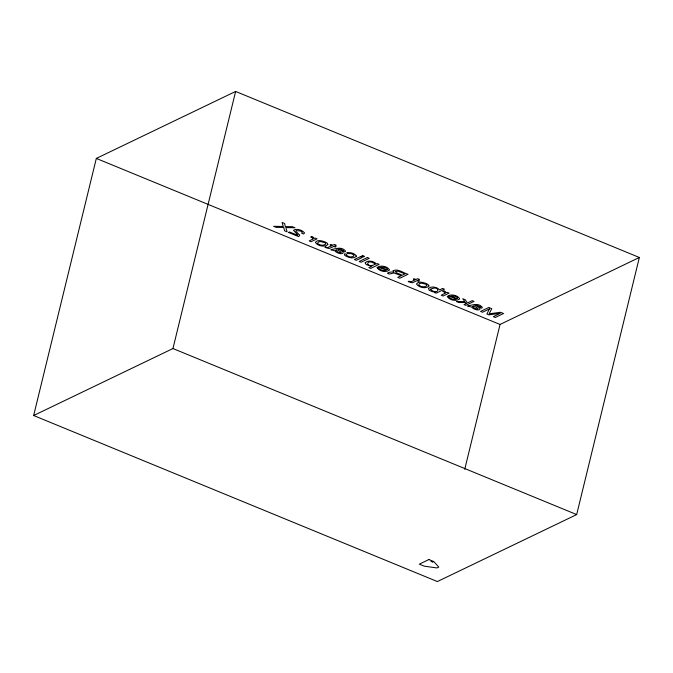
<?xml version="1.0" encoding="UTF-8"?>
<svg xmlns="http://www.w3.org/2000/svg" width="673" height="673" viewBox="0 0 673 673"><rect width="100%" height="100%" fill="white"/><g stroke="black" fill="none" stroke-linecap="round" stroke-linejoin="round"><path stroke-width="1.01" d="M33.65 415.519L96.323 158.424L235.626 91.444L639.35 257.481L576.677 514.576L437.374 581.556L33.65 415.519L172.953 348.538L576.677 514.576M172.953 348.538L235.626 91.444M464.732 469.333L500.047 324.462L639.35 257.481M96.323 158.424L500.047 324.462M343.491 250.701L343.238 251.222L344.997 251.946L345.51 251.004C341.522 246.234 335.861 248.867 331.528 249.49L330.788 249.843L334.641 250.693C339.099 255.757 349.237 253.788 338.208 249.018L340.647 249.203L343.491 250.701M480.286 306.955L480.034 307.477L481.784 308.2L482.297 307.267C478.318 302.488 472.648 305.13 468.324 305.744L467.575 306.106L471.428 306.955C475.887 312.011 486.032 310.043 474.995 305.281L477.435 305.458L480.286 306.955M375.181 263.909L375.155 264.304C365.363 269.402 365.17 257.347 375.181 263.909M365.212 262.68L365.523 263.816L367.063 264.893L371.925 266.138L368.854 267.618L370.739 268.392L379.109 264.363L377.284 263.614L376.485 263.993C373.969 261.107 368.181 259.82 365.212 262.68M430.384 289.264C439.183 296.869 441.286 284.216 430.384 289.264M431.149 561.408L432.958 561.921L431.149 561.408M377.141 267.518C378.815 271.269 385.982 272.851 389.347 270.159L389.448 269.705C387.236 266.298 381.658 265.263 377.974 266.836L386.176 270.209C382.491 272.01 379.437 268.249 377.141 267.518M447.318 296.381C448.992 300.133 456.159 301.714 459.524 299.022L459.625 298.568C457.413 295.161 451.835 294.126 448.151 295.699L456.353 299.073C452.668 300.873 449.614 297.104 447.318 296.381M297.718 234.869L297.617 235.331L289.449 231.966L288.49 232.429L298.762 236.652L299.721 235.096L295.901 231.419L296.112 230.561L300.511 231.007L302.295 232.135L301.672 233.228L303.582 234.011L304.575 232.892C302.295 230.124 296.726 228.063 293.495 230.242L297.718 234.869M335.844 250.289L338.082 252.24L340.496 252.737L341.312 252.282L336.996 249.649L335.844 250.289M472.639 306.543L474.877 308.495L477.283 308.991L478.108 308.537L473.784 305.904L472.639 306.543M393.167 270.706L393.89 272.161C391.93 271.379 383.795 273.179 389.642 274.029L393.907 272.918L401.293 275.669L397.76 277.369L399.838 278.218L408.082 274.264C403.464 273.305 398.096 268.241 393.167 270.706M327.785 244.307L327.667 244.762C324.209 247.496 317.538 245.881 315.334 242.364C317.648 239.125 322.754 240.984 325.782 242.305A5.376 1.901 13.7 0 1 327.642 243.819L327.785 244.307M428.886 285.89L428.768 286.345C425.319 289.079 418.64 287.455 416.444 283.947C418.757 280.708 423.864 282.567 426.892 283.88A5.376 1.901 13.7 0 1 428.751 285.394L428.886 285.89M356.345 256.043L356.227 256.497C353.106 259.139 348.252 257.523 345.131 255.597A4.467 1.582 13.7 0 1 344.399 254.444L344.879 253.721L346.713 254.478L346.603 255.37L348.824 256.59A2.684 0.951 13.7 0 0 350.927 256.943L353.157 256.506L354.124 255.185L351.306 253.637L348.572 253.578L346.746 252.829C350.01 252.089 354.578 253.065 356.345 256.043M325.665 243.618L325.48 244.24C323.149 245.981 319.599 245.174 317.521 243.407L318.43 241.977L320.298 241.523L324.63 242.6A2.978 1.052 13.7 0 1 325.665 243.618M426.775 285.201L426.581 285.815C424.259 287.556 420.709 286.757 418.631 284.99L419.531 283.552L421.407 283.106L425.731 284.183A2.978 1.052 13.7 0 1 426.775 285.201M428.465 288.372L429.189 290.256L432.243 291.645L435.221 292.082L434.447 292.452L436.18 293.167L444.449 289.197L442.624 288.439L439.629 289.878C437.029 287.11 431.612 285.832 428.465 288.372M489.464 308.882L486.89 314.022L488.951 314.871L500.308 313.34L493.309 316.663L495.294 317.479L503.53 313.517L500.552 312.289L489.178 313.828L491.77 308.68L488.817 307.468L480.581 311.431L482.558 312.238L489.464 308.882M395.379 271.446L396.187 272.666L402.227 275.223L405.045 273.869L398.088 271.16L395.379 271.446M387.379 269.36L386.925 269.806L380.708 267.248L384.72 267.349L386.672 268.224L387.379 269.36M457.556 298.223L457.102 298.669L450.885 296.112L454.898 296.213L456.849 297.087L457.556 298.223M313.063 238.915L309.193 240.942L311.077 241.716L317.084 238.831L315.292 238.091C313.938 239.327 313.467 236.492 311.742 236.534L310.682 237.047L312.457 237.863L313.063 238.915M445.097 293.218L441.227 295.245L443.112 296.019L449.118 293.125L447.335 292.393C445.972 293.63 445.501 290.795 443.776 290.837L442.716 291.35L444.491 292.166L445.097 293.218M325.707 247.025L324.908 247.403L329.164 248.547L333.783 246.427L335.297 247.05L336.121 246.655L334.607 246.032L336.281 245.224L334.38 244.442L332.706 245.25L330.914 244.518L330.09 244.913L331.882 245.645L327.6 247.622L325.707 247.025M360.4 256.665L354.419 259.542L356.328 260.325L362.31 257.456L360.4 256.665M362.654 255.58L361.51 256.127L363.428 256.918L364.573 256.363L362.654 255.58M367.391 257.523L359.155 261.486L361.031 262.26L369.275 258.297L367.391 257.523M408.965 281.264L408.166 281.651L412.423 282.786L417.041 280.675L418.556 281.297L419.38 280.902L417.866 280.279L419.54 279.472L417.639 278.689L415.964 279.497L414.173 278.757L413.348 279.152L415.14 279.892L410.858 281.861L408.965 281.264M466.254 303.523L464 304.608L465.809 305.349L474.044 301.386L472.236 300.646L467.457 302.951L465.178 299.737L462.772 298.745L464.807 301.588L456.53 301.538L458.927 302.522L465.447 302.505L466.254 303.523M428.878 559.549L419.313 564.151L424.301 566.178L436.996 567.945L438.813 567.07L433.774 561.568L428.878 559.549M283.72 227.44L276.199 227.373L273.617 226.313L283.24 226.498L282.105 222.452L284.578 223.47L285.318 226.582L292.385 226.683L294.984 227.752L285.823 227.558L287.093 231.857L284.586 230.822L283.72 227.44"/></g></svg>
